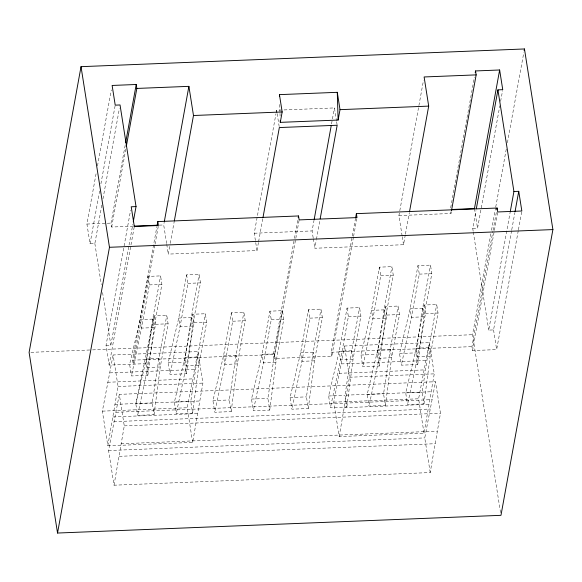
<?xml version="1.0" encoding="UTF-8"?>
<svg xmlns="http://www.w3.org/2000/svg" width="582" height="582" viewBox="0 0 582 582"><rect width="100%" height="100%" fill="white"/><g stroke="black" fill="none" stroke-linecap="round" stroke-linejoin="round"><path stroke-width="0.44" stroke-dasharray="2.91 2.18" d="M147.843 375.303L154.063 327.601L161.912 284.409L160.574 275.897L148.039 276.399L140.189 319.598L129.619 364.296L131.452 375.957L147.843 375.303L146.002 363.641L152.717 319.096L160.574 275.897M154.041 414.697L160.261 366.995L168.111 323.796L166.772 315.291L154.237 315.793L135.817 403.69L137.65 415.352L154.041 414.697L152.208 403.035L158.922 358.49L166.772 315.291M186.4 373.76L192.62 326.065L200.47 282.867L199.131 274.355L186.596 274.857L178.747 318.056L168.176 362.761L170.009 374.415L186.4 373.76L184.567 362.106L191.282 317.554L199.131 274.355M192.598 413.155L198.818 365.452L206.668 322.261L205.33 313.749L192.802 314.251L184.952 357.45L174.374 402.147L176.215 413.809L192.598 413.155L190.765 401.493L197.48 356.948L205.33 313.749M231.163 411.612L237.383 363.917L245.233 320.718L243.887 312.207L231.36 312.709L223.51 355.908L212.939 400.612L214.773 412.267L231.163 411.612L229.323 399.958L236.037 355.406L243.887 312.207M269.721 410.077L275.941 362.375L283.79 319.176L282.452 310.672L269.917 311.174L262.067 354.365L251.497 399.07L253.33 410.732L269.721 410.077L267.887 398.415L274.602 353.871L282.452 310.672M308.278 408.535L314.498 360.84L322.348 317.641L321.009 309.129L308.475 309.631L300.625 352.83L290.054 397.528L291.895 409.19L308.278 408.535L306.445 396.873L313.16 352.328L321.009 309.129M346.836 407L353.056 359.298L360.913 316.099L359.567 307.594L347.039 308.089L339.19 351.288L328.619 395.993L330.452 407.647L346.836 407L345.002 395.338L351.717 350.786L359.567 307.594M379.195 366.063L385.415 318.369L393.265 275.17L391.926 266.658L379.399 267.16L371.549 310.359L360.971 355.056L362.812 366.718L379.195 366.063L377.362 354.409L384.076 309.857L391.926 266.658M385.4 405.458L391.621 357.755L399.47 314.564L398.132 306.052L385.597 306.554L377.747 349.753L367.177 394.451L369.01 406.112L385.4 405.458L383.56 393.796L390.282 349.251L398.132 306.052M417.76 364.528L423.98 316.826L431.829 273.627L430.491 265.123L417.956 265.625L410.106 308.816L399.536 353.521L401.369 365.183L417.76 364.528L415.919 352.867L422.634 308.322L430.491 265.123M423.958 403.915L430.178 356.22L438.028 313.021L436.689 304.51L424.154 305.012L416.305 348.211L405.712 392.915L407.546 404.57L423.958 403.915L422.125 392.261L428.839 347.709L436.689 304.51M107.823 445.805L118.073 386.477L113.112 354.969L197.945 351.579L202.907 383.094L192.657 442.422L107.823 445.805L102.367 411.139L113.112 354.969M114.028 485.199L124.272 425.871L119.31 394.356L435.503 381.734L440.465 413.249L430.214 472.577L114.028 485.199L108.572 450.533L119.31 394.356M339.182 436.565L349.433 377.245L344.515 346.006L429.341 342.616L434.259 373.855L424.016 433.183L339.182 436.565L333.77 402.177L344.515 346.006M101.835 205.111L94.851 243.56L90.028 243.749L86.929 224.055L96.357 172.192M97.492 165.935L111.308 89.926M90.028 243.749L99.617 190.991M100.919 183.839L115.221 105.153M102.978 198.848L119.39 108.536M133.191 226.172L111.649 227.031L111.031 223.095L125.166 145.296M111.649 227.031L125.792 149.239M146.002 363.641L109.132 365.081L106.033 345.381L130.572 210.357M106.033 345.381L110.849 345.191L128.891 245.931M129.051 245.037L132.791 224.47M109.132 365.081L134.318 226.478M154.841 245.189L133.234 364.114L132.609 360.178L156.827 226.944M155.008 244.295L158.42 225.518M148.039 276.399L149.378 284.904L141.528 328.103L131.452 375.957M166.627 243.502L163.709 224.958L164.197 222.273M152.208 403.035L135.817 403.69L146.388 358.985L154.237 315.793L155.576 324.298L147.726 367.497L137.65 415.352M258.437 242.541L256.982 250.566L168.293 254.101L170.082 244.265M170.242 243.371L174.142 221.917M186.596 274.857L187.935 283.369L180.085 326.567L170.009 374.415M192.802 314.251L194.141 322.755L186.291 365.954L176.215 413.809M192.657 442.422L187.2 407.756L197.945 351.579M231.36 312.709L232.698 321.22L224.848 364.419L214.773 412.267M256.982 250.566L254.254 233.229L275.963 113.788M276.123 112.901L276.61 110.224L334.446 107.917L336.491 120.91M258.604 241.654L262.817 218.476M269.917 311.174L271.256 319.678L263.406 362.877L253.33 410.732M353.427 237.26L331.813 356.191L273.977 358.497L273.351 354.554L294.317 239.209M294.477 238.314L297.889 219.53M273.977 358.497L299.163 219.894M313.181 237.856L312.09 230.923L314.04 220.229M331.529 123.959L334.446 107.917M405.298 234.881L403.508 244.716L314.818 248.252L316.281 240.235M316.441 239.34L319.845 220.622M308.475 309.631L309.82 318.143L301.971 361.335L291.895 409.19M331.813 356.191L331.194 352.248L352.154 236.896M352.321 236.001L355.406 219.014M353.587 236.365L356.999 217.588M347.039 308.089L348.378 316.601L340.528 359.8L330.452 407.647M379.399 267.16L380.737 275.672L372.887 318.863L362.812 366.718M402.118 235.877L398.917 215.566L423.456 80.542M385.597 306.554L386.935 315.058L379.086 358.257L369.01 406.112M405.458 233.986L409.357 212.525M417.956 265.625L419.295 274.129L411.445 317.328L401.369 365.183M424.154 305.012L425.493 313.523L417.643 356.722L407.546 404.57M450.679 207.759L474.403 77.202M398.917 215.566L450.977 213.485L451.297 211.695M424.016 433.183L418.603 398.794L429.341 342.616M430.214 472.577L424.758 437.911L435.503 381.734M473.159 231.149L472.737 228.471L475.989 210.589M472.737 228.471L477.553 228.282L499.822 105.771M500.629 101.304L502.579 90.574M500.549 512.655L472.533 334.708L490.873 233.804M491.521 230.232L495.58 207.912M495.74 207.017L506.289 148.97M507.424 142.721L523.815 52.533M518.271 230.676L496.657 349.607L472.555 350.568L471.937 346.632L492.896 231.28M493.063 230.385L496.475 211.608M472.555 350.568L497.741 211.964M511.593 230.654L493.558 329.914L488.734 330.103L510.188 212.066M511.753 229.759L514.844 212.772M518.431 229.781L521.843 211.004M86.929 224.055L111.031 223.095M159.221 225.132L163.709 224.958M254.254 233.229L312.09 230.923M149.378 284.904L161.912 284.409M187.935 283.369L200.47 282.867M380.737 275.672L393.265 275.17M419.295 274.129L431.829 273.627M155.576 324.298L168.111 323.796M194.141 322.755L206.668 322.261M232.698 321.22L245.233 320.718M271.256 319.678L283.79 319.176M309.82 318.143L322.348 317.641M348.378 316.601L360.913 316.099M386.935 315.058L399.47 314.564M425.493 313.523L438.028 313.021M30.911 352.343L91.672 349.92M92.574 349.884L472.533 334.708M132.609 360.178L273.351 354.554M331.194 352.248L471.937 346.632M168.176 362.761L184.567 362.106M360.971 355.056L377.362 354.409M399.536 353.521L415.919 352.867M109.86 372.873L194.686 369.483M341.256 363.91L426.089 360.52M107.619 382.265L192.446 378.882M339.015 373.302L423.849 369.919M118.073 386.477L202.907 383.094M349.433 377.245L434.259 373.855M114.821 404.381L199.648 400.998M346.174 395.149L431.007 391.759M174.374 402.147L190.765 401.493M212.939 400.612L229.323 399.958M251.497 399.07L267.887 398.415M290.054 397.528L306.445 396.873M328.619 395.993L345.002 395.338M367.177 394.451L383.56 393.796M405.712 392.915L422.125 392.261M102.367 411.139L187.2 407.756M333.77 402.177L418.603 398.794M116.058 412.26L432.251 399.638M113.075 416.93L197.902 413.547M344.428 407.691L429.261 404.308M113.817 421.659L430.003 409.037M124.272 425.871L440.465 413.249M121.02 443.775L437.206 431.153M108.572 450.533L424.758 437.911M119.274 456.324L435.46 443.702M474.454 208.582L477.553 228.282M493.558 329.914L496.657 349.607M473.297 232.036L488.734 330.103M450.73 211.906L450.977 213.485M402.257 236.765L403.508 244.716M336.629 121.776L337.174 125.246M313.32 238.722L314.818 248.252M276.61 110.224L277.017 112.821M277.156 113.686L279.338 127.553M166.765 244.389L168.293 254.101M94.851 243.56L101.304 284.569M102.57 292.593L110.849 345.191M279.738 104.469L279.986 112.522M280.007 113.41L280.095 116.094M152.717 319.096L140.189 319.598L141.528 328.103L154.063 327.601L152.717 319.096M191.282 317.554L178.747 318.056L180.085 326.567L192.62 326.065L191.282 317.554M384.076 309.857L371.549 310.359L372.887 318.863L385.415 318.369L384.076 309.857M422.634 308.322L410.106 308.816L411.445 317.328L423.98 316.826L422.634 308.322M158.922 358.49L146.388 358.985L147.726 367.497L160.261 366.995L158.922 358.49M197.48 356.948L184.952 357.45L186.291 365.954L198.818 365.452L197.48 356.948M236.037 355.406L223.51 355.908L224.848 364.419L237.383 363.917L236.037 355.406M274.602 353.871L262.067 354.365L263.406 362.877L275.941 362.375L274.602 353.871M313.16 352.328L300.625 352.83L301.971 361.335L314.498 360.84L313.16 352.328M351.717 350.786L339.19 351.288L340.528 359.8L353.056 359.298L351.717 350.786M390.282 349.251L377.747 349.753L379.086 358.257L391.621 357.755L390.282 349.251M428.839 347.709L416.305 348.211L417.643 356.722L430.178 356.22L428.839 347.709"/><path stroke-width="0.87" d="M81.029 66.668L29.1 352.416L57.538 533.039L500.971 515.332L552.9 229.584L524.462 48.961L81.029 66.668L109.467 247.292L57.538 533.039M125.654 142.619L136.217 84.492L112.122 85.452L115.221 105.153L120.038 104.956L136.035 206.588L133.278 221.793M126.279 146.555L136.835 88.435L136.217 84.492M156.987 226.049L157.802 221.575L298.544 215.958L299.163 219.894L356.999 217.588L356.38 213.645L497.123 208.029L497.741 211.964L521.843 211.004L518.744 191.311L513.921 191.5L510.349 211.171M164.357 221.378L188.895 86.354L136.835 88.435M174.309 221.022L193.486 115.505L188.895 86.354M262.977 217.581L279.338 127.553L337.174 125.246L320.165 218.839M280.284 122.358L282.168 111.962L279.44 94.633L337.284 92.32L340.012 109.656L338.12 120.052L280.284 122.358L280.226 120.569M298.217 217.748L298.544 215.958M314.2 219.334L331.209 125.741M355.566 218.119L356.38 213.645M409.524 211.63L428.694 106.113L424.111 76.962L476.163 74.882L475.545 70.946L499.64 69.986L502.746 89.679L497.923 89.868L476.309 208.8M475.218 72.735L475.545 70.946M451.465 210.8L476.163 74.882M499.64 69.986L474.454 208.582L451.246 209.513M524.142 50.75L524.462 48.961M496.795 209.818L497.123 208.029M515.005 211.877L518.744 191.311M193.486 115.505L282.168 111.962M340.012 109.656L428.694 106.113M136.035 206.588L131.219 206.785L134.318 226.478L158.42 225.518L157.802 221.575M134.086 226.136L157.424 225.205M109.467 247.292L552.9 229.584M497.923 89.868L513.921 191.5M337.284 92.32L338.12 120.052M279.44 94.633L279.498 96.423"/></g></svg>
